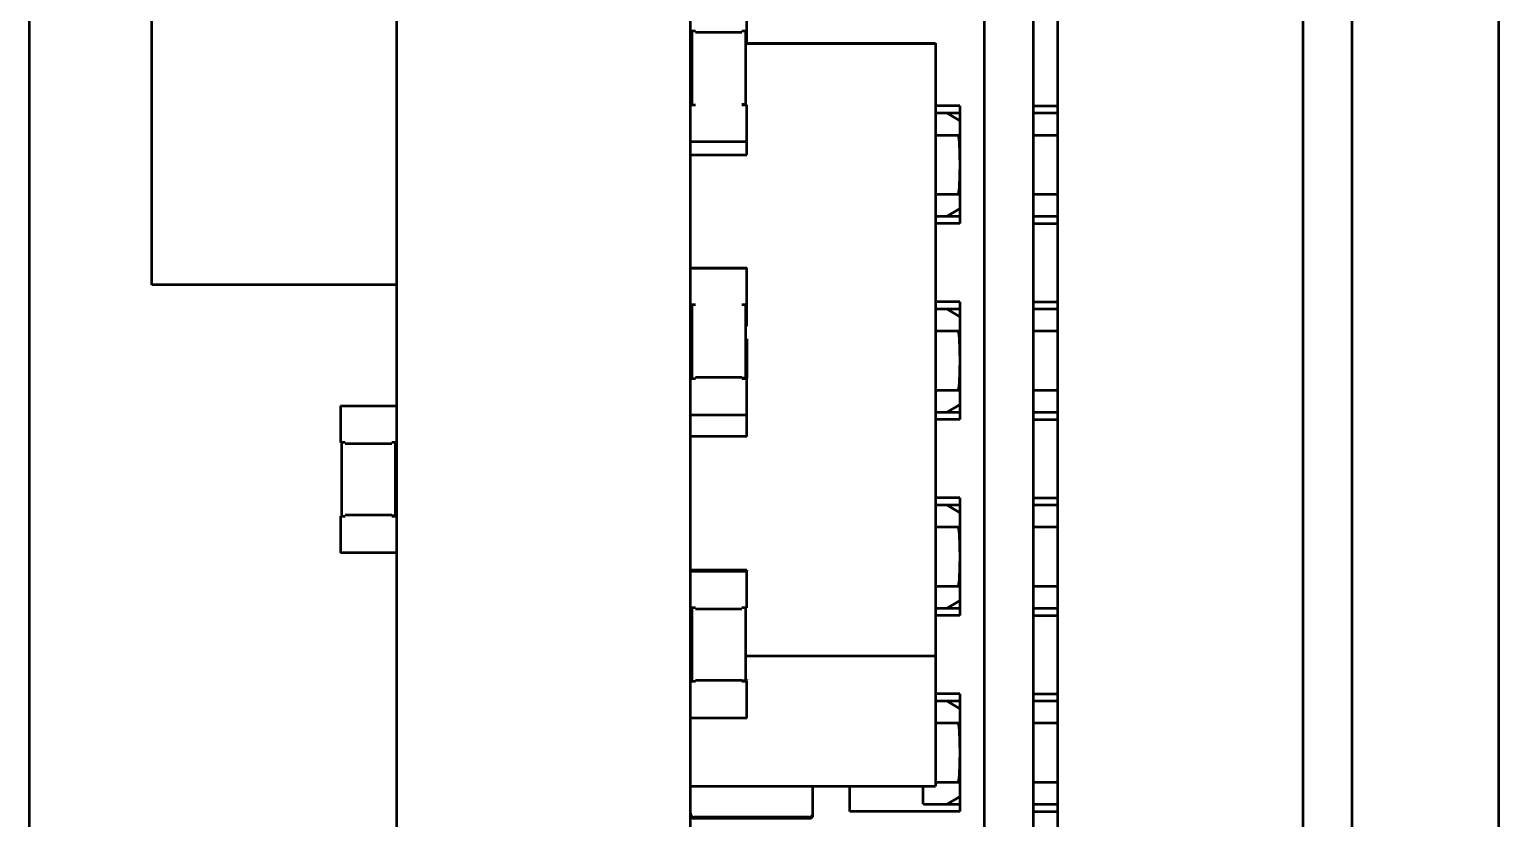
# Model space of a CAD drawing. Header units: millimetres. Extents: x 3100 to 5091, y 868 to 1900.
# Drawn here: x 3344.34 to 3350.34, y 1447.83 to 1451.05 of the extents above; entities that cross this region are included whole.
import ezdxf

# ---------------------------------------------------------------- set-up
doc = ezdxf.new("R2010")
doc.units = ezdxf.units.MM
doc.header["$LTSCALE"] = 1.8
doc.layers.add('외형선(ISO)', color=7, linetype='Continuous', lineweight=50)

msp = doc.modelspace()

# ---------------------------------------------------------------- linework, layer by layer
at = {"layer": '외형선(ISO)'}
for p, q in [((3348.5401, 1418.5546), (3348.5401, 1461.2383)), ((3349.5401, 1460.1094), (3349.5401, 1419.6835)), ((3350.3401, 1457.3965), (3350.3401, 1422.3965)), ((3345.8401, 1420.9401), (3345.8401, 1454.1501)), ((3347.0401, 1422.8311), (3347.0401, 1454.1501)), ((3348.2401, 1435.6965), (3348.2401, 1452.2965)), ((3348.4401, 1435.9965), (3348.4401, 1452.2965)), ((3349.7401, 1451.3465), (3349.7401, 1446.8465)), ((3344.8401, 1450.0069), (3344.8401, 1451.3069)), ((3344.3401, 1437.764), (3344.3401, 1451.2104)), ((3347.2701, 1451.0416), (3347.2701, 1451.1916)), ((3347.0601, 1451.0416), (3347.0401, 1451.0416)), ((3347.0464, 1451.0414), (3347.0464, 1451.0416)), ((3347.0464, 1450.7421), (3347.0464, 1451.0412)), ((3347.2701, 1451.0416), (3347.2501, 1451.0416)), ((3347.2641, 1451.0403), (3347.2641, 1451.0393)), ((3347.2701, 1451.038), (3347.2701, 1451.0416)), ((3347.0501, 1450.9871), (3347.0401, 1450.9871)), ((3347.2501, 1451.0366), (3347.0601, 1451.0366)), ((3347.2701, 1450.9871), (3347.2601, 1450.9871)), ((3347.2641, 1451.0391), (3347.2641, 1450.7441)), ((3347.2701, 1451.0368), (3347.2701, 1451.0378)), ((3347.2701, 1450.9871), (3347.2701, 1451.0366)), ((3347.2701, 1450.9926), (3348.0401, 1450.9926)), ((3347.2701, 1450.9915), (3348.0401, 1450.9915)), ((3348.0401, 1450.9926), (3348.0401, 1450.9915)), ((3348.0401, 1450.9915), (3348.0401, 1448.4915)), ((3347.0401, 1450.7428), (3347.0501, 1450.7428)), ((3347.0401, 1450.7416), (3347.0601, 1450.7416)), ((3347.2701, 1450.7431), (3347.2501, 1450.7431)), ((3347.2501, 1450.7428), (3347.2701, 1450.7428)), ((3347.2701, 1450.7419), (3347.2501, 1450.7419)), ((3347.2501, 1450.7416), (3347.2701, 1450.7416)), ((3347.2641, 1450.7441), (3347.2641, 1450.7431)), ((3347.2641, 1450.743), (3347.2641, 1450.7428)), ((3347.2701, 1450.7478), (3347.2701, 1450.748)), ((3347.2701, 1450.7466), (3347.2701, 1450.7468)), ((3347.2701, 1450.743), (3347.2701, 1450.7431)), ((3347.2701, 1450.7419), (3347.2701, 1450.7428)), ((3347.2701, 1450.7418), (3347.2701, 1450.7419)), ((3347.2701, 1450.5916), (3347.2701, 1450.7416)), ((3348.1401, 1450.7365), (3348.0401, 1450.7365)), ((3348.0886, 1450.7065), (3348.0401, 1450.7065)), ((3348.0886, 1450.7065), (3348.139, 1450.6765)), ((3348.1401, 1450.7065), (3348.0886, 1450.7065)), ((3348.1401, 1450.7365), (3348.1401, 1450.2565)), ((3348.4401, 1450.7365), (3348.5401, 1450.7365)), ((3348.5315, 1450.7065), (3348.4401, 1450.7065)), ((3348.5401, 1450.7065), (3348.5315, 1450.7065)), ((3348.139, 1450.6765), (3348.1401, 1450.6746)), ((3348.139, 1450.6765), (3348.1401, 1450.6765)), ((3347.0401, 1450.5916), (3347.2701, 1450.5916)), ((3347.2701, 1450.5371), (3347.2701, 1450.5916)), ((3348.1331, 1450.6165), (3348.0401, 1450.6165)), ((3348.1401, 1450.6165), (3348.1331, 1450.6165)), ((3348.5401, 1450.6165), (3348.4401, 1450.6165)), ((3347.0401, 1450.5371), (3347.2701, 1450.5371)), ((3348.0401, 1450.3765), (3348.1331, 1450.3765)), ((3348.1331, 1450.3765), (3348.1401, 1450.3765)), ((3348.4401, 1450.3765), (3348.5401, 1450.3765)), ((3348.0401, 1450.2865), (3348.0886, 1450.2865)), ((3348.139, 1450.3165), (3348.0886, 1450.2865)), ((3348.0886, 1450.2865), (3348.1401, 1450.2865)), ((3348.1401, 1450.3183), (3348.139, 1450.3165)), ((3348.139, 1450.3165), (3348.1401, 1450.3165)), ((3348.4401, 1450.2865), (3348.5315, 1450.2865)), ((3348.5315, 1450.2865), (3348.5401, 1450.2865)), ((3348.1401, 1450.2565), (3348.0401, 1450.2565)), ((3348.4401, 1450.2565), (3348.5401, 1450.2565)), ((3347.0401, 1450.0755), (3347.2701, 1450.0755)), ((3347.0401, 1450.0752), (3347.2701, 1450.0752)), ((3347.0401, 1450.0743), (3347.2701, 1450.0743)), ((3347.0401, 1450.074), (3347.2701, 1450.074)), ((3347.2701, 1450.0755), (3347.2701, 1450.0752)), ((3347.2701, 1450.0743), (3347.2701, 1450.0752)), ((3347.2701, 1450.0743), (3347.2701, 1450.074)), ((3347.2701, 1449.924), (3347.2701, 1450.074)), ((3345.8401, 1450.0069), (3344.8401, 1450.0069)), ((3347.0601, 1449.924), (3347.0401, 1449.924)), ((3347.0464, 1449.9238), (3347.0464, 1449.924)), ((3347.0464, 1449.6245), (3347.0464, 1449.9235)), ((3347.2701, 1449.924), (3347.2501, 1449.924)), ((3347.2641, 1449.9227), (3347.2641, 1449.9217)), ((3347.2641, 1449.9215), (3347.2641, 1449.6265)), ((3347.2701, 1449.9204), (3347.2701, 1449.924)), ((3347.2701, 1449.9192), (3347.2701, 1449.9202)), ((3347.2701, 1449.8371), (3347.2701, 1449.919)), ((3348.1401, 1449.9365), (3348.0401, 1449.9365)), ((3348.0886, 1449.9065), (3348.0401, 1449.9065)), ((3348.0886, 1449.9065), (3348.139, 1449.8765)), ((3348.1401, 1449.9065), (3348.0886, 1449.9065)), ((3348.1401, 1449.9365), (3348.1401, 1449.4565)), ((3348.4401, 1449.9365), (3348.5401, 1449.9365)), ((3348.5315, 1449.9065), (3348.4401, 1449.9065)), ((3348.5401, 1449.9065), (3348.5315, 1449.9065)), ((3348.139, 1449.8765), (3348.1401, 1449.8746)), ((3348.139, 1449.8765), (3348.1401, 1449.8765)), ((3347.0501, 1449.8371), (3347.0401, 1449.8371)), ((3347.0501, 1449.7862), (3347.0401, 1449.7862)), ((3347.0501, 1449.7861), (3347.0401, 1449.7861)), ((3347.0401, 1449.7858), (3347.0501, 1449.7858)), ((3347.0401, 1449.7857), (3347.0501, 1449.7857)), ((3347.2701, 1449.8371), (3347.2601, 1449.8371)), ((3347.2701, 1449.7862), (3347.2601, 1449.7862)), ((3347.2701, 1449.7861), (3347.2601, 1449.7861)), ((3347.2601, 1449.7858), (3347.2701, 1449.7858)), ((3347.2601, 1449.7857), (3347.2701, 1449.7857)), ((3347.2701, 1449.7861), (3347.2701, 1449.7862)), ((3347.2701, 1449.7861), (3347.2701, 1449.7858)), ((3347.2701, 1449.7857), (3347.2701, 1449.7858)), ((3347.2701, 1449.7857), (3347.2701, 1449.6304)), ((3348.1331, 1449.8165), (3348.0401, 1449.8165)), ((3348.1401, 1449.8165), (3348.1331, 1449.8165)), ((3348.5401, 1449.8165), (3348.4401, 1449.8165)), ((3347.0401, 1449.6252), (3347.0501, 1449.6252)), ((3347.0401, 1449.624), (3347.0601, 1449.624)), ((3347.0601, 1449.629), (3347.2501, 1449.629)), ((3347.2701, 1449.6255), (3347.2501, 1449.6255)), ((3347.2501, 1449.6252), (3347.2701, 1449.6252)), ((3347.2701, 1449.6243), (3347.2501, 1449.6243)), ((3347.2501, 1449.624), (3347.2701, 1449.624)), ((3347.2701, 1449.6304), (3347.2701, 1449.6302)), ((3347.2701, 1449.6302), (3347.2701, 1449.6292)), ((3347.2701, 1449.6292), (3347.2701, 1449.629)), ((3347.2701, 1449.629), (3347.2701, 1449.6255)), ((3347.2701, 1449.6255), (3347.2701, 1449.6254)), ((3347.2701, 1449.6243), (3347.2701, 1449.6252)), ((3347.2701, 1449.6243), (3347.2701, 1449.6242)), ((3347.2701, 1449.474), (3347.2701, 1449.624)), ((3348.0401, 1449.5765), (3348.1331, 1449.5765)), ((3348.1331, 1449.5765), (3348.1401, 1449.5765)), ((3348.4401, 1449.5765), (3348.5401, 1449.5765)), ((3345.6101, 1449.5128), (3345.6101, 1449.5125)), ((3345.6101, 1449.5128), (3345.8401, 1449.5128)), ((3345.6101, 1449.5125), (3345.8401, 1449.5125)), ((3345.6101, 1449.5125), (3345.6101, 1449.3625)), ((3348.0401, 1449.4865), (3348.0886, 1449.4865)), ((3348.139, 1449.5165), (3348.0886, 1449.4865)), ((3348.0886, 1449.4865), (3348.1401, 1449.4865)), ((3348.1401, 1449.5183), (3348.139, 1449.5165)), ((3348.139, 1449.5165), (3348.1401, 1449.5165)), ((3348.4401, 1449.4865), (3348.5315, 1449.4865)), ((3348.5315, 1449.4865), (3348.5401, 1449.4865)), ((3347.2701, 1449.474), (3347.0401, 1449.474)), ((3347.2701, 1449.3871), (3347.2701, 1449.474)), ((3348.1401, 1449.4565), (3348.0401, 1449.4565)), ((3348.4401, 1449.4565), (3348.5401, 1449.4565)), ((3345.6301, 1449.3625), (3345.6101, 1449.3625)), ((3345.6164, 1449.063), (3345.6161, 1449.36)), ((3345.8401, 1449.3625), (3345.8201, 1449.3625)), ((3345.8341, 1449.36), (3345.8341, 1449.065)), ((3347.2701, 1449.3871), (3347.0401, 1449.3871)), ((3345.8201, 1449.3575), (3345.6301, 1449.3575)), ((3348.1401, 1449.1365), (3348.0401, 1449.1365)), ((3348.1401, 1449.1365), (3348.1401, 1448.6565)), ((3348.4401, 1449.1365), (3348.5401, 1449.1365)), ((3345.6101, 1449.0628), (3345.6101, 1449.0627)), ((3345.6101, 1449.0625), (3345.6101, 1448.9125)), ((3345.6101, 1449.0625), (3345.6301, 1449.0625)), ((3345.6301, 1449.0675), (3345.8201, 1449.0675)), ((3345.8401, 1449.0628), (3345.8201, 1449.0628)), ((3345.8201, 1449.0625), (3345.8401, 1449.0625)), ((3348.0886, 1449.1065), (3348.0401, 1449.1065)), ((3348.0886, 1449.1065), (3348.139, 1449.0765)), ((3348.1401, 1449.1065), (3348.0886, 1449.1065)), ((3348.139, 1449.0765), (3348.1401, 1449.0746)), ((3348.139, 1449.0765), (3348.1401, 1449.0765)), ((3348.5315, 1449.1065), (3348.4401, 1449.1065)), ((3348.5401, 1449.1065), (3348.5315, 1449.1065)), ((3348.1331, 1449.0165), (3348.0401, 1449.0165)), ((3348.1401, 1449.0165), (3348.1331, 1449.0165)), ((3348.5401, 1449.0165), (3348.4401, 1449.0165)), ((3345.8401, 1448.9125), (3345.6101, 1448.9125)), ((3347.2701, 1448.8414), (3347.0401, 1448.8414)), ((3347.2701, 1448.8411), (3347.0401, 1448.8411)), ((3347.0401, 1448.8408), (3347.2701, 1448.8408)), ((3347.0401, 1448.8406), (3347.2701, 1448.8406)), ((3347.0401, 1448.8403), (3347.2701, 1448.8403)), ((3347.0401, 1448.84), (3347.2701, 1448.84)), ((3347.0401, 1448.8397), (3347.2701, 1448.8397)), ((3347.0401, 1448.8395), (3347.2701, 1448.8395)), ((3347.0401, 1448.8391), (3347.2701, 1448.8391)), ((3347.0401, 1448.8389), (3347.2701, 1448.8389)), ((3347.0401, 1448.8385), (3347.2701, 1448.8385)), ((3347.0401, 1448.8383), (3347.2701, 1448.8383)), ((3347.0401, 1448.8379), (3347.2701, 1448.8379)), ((3347.0401, 1448.8377), (3347.2701, 1448.8377)), ((3347.2701, 1448.8411), (3347.2701, 1448.8414)), ((3347.2701, 1448.8408), (3347.2701, 1448.8411)), ((3347.2701, 1448.8408), (3347.2701, 1448.8406)), ((3347.2701, 1448.8403), (3347.2701, 1448.8406)), ((3347.2701, 1448.8403), (3347.2701, 1448.84)), ((3347.2701, 1448.8397), (3347.2701, 1448.84)), ((3347.2701, 1448.8397), (3347.2701, 1448.8395)), ((3347.2701, 1448.8391), (3347.2701, 1448.8395)), ((3347.2701, 1448.8391), (3347.2701, 1448.8389)), ((3347.2701, 1448.8385), (3347.2701, 1448.8389)), ((3347.2701, 1448.8385), (3347.2701, 1448.8383)), ((3347.2701, 1448.8379), (3347.2701, 1448.8383)), ((3347.2701, 1448.8379), (3347.2701, 1448.8377)), ((3347.2701, 1448.6877), (3347.2701, 1448.8377)), ((3348.0401, 1448.7765), (3348.1331, 1448.7765)), ((3348.1331, 1448.7765), (3348.1401, 1448.7765)), ((3348.4401, 1448.7765), (3348.5401, 1448.7765)), ((3348.139, 1448.7165), (3348.0886, 1448.6865)), ((3348.1401, 1448.7183), (3348.139, 1448.7165)), ((3348.139, 1448.7165), (3348.1401, 1448.7165)), ((3347.0601, 1448.6877), (3347.0401, 1448.6877)), ((3347.0464, 1448.6875), (3347.0464, 1448.6877)), ((3347.0464, 1448.3882), (3347.0464, 1448.6872)), ((3347.2501, 1448.6827), (3347.0601, 1448.6827)), ((3347.2701, 1448.6877), (3347.2501, 1448.6877)), ((3347.2641, 1448.6875), (3347.2641, 1448.6872)), ((3347.2641, 1448.687), (3347.2641, 1448.6866)), ((3347.2641, 1448.6864), (3347.2641, 1448.686)), ((3347.2641, 1448.6858), (3347.2641, 1448.6854)), ((3347.2641, 1448.6852), (3347.2641, 1448.3902)), ((3348.0401, 1448.6865), (3348.0886, 1448.6865)), ((3348.1401, 1448.6565), (3348.0401, 1448.6565)), ((3348.0886, 1448.6865), (3348.1401, 1448.6865)), ((3348.4401, 1448.6865), (3348.5315, 1448.6865)), ((3348.4401, 1448.6565), (3348.5401, 1448.6565)), ((3348.5315, 1448.6865), (3348.5401, 1448.6865)), ((3347.0401, 1448.4915), (3347.0501, 1448.4915)), ((3347.2601, 1448.4915), (3348.0401, 1448.4915)), ((3348.0401, 1448.4915), (3348.0401, 1447.9596)), ((3347.0401, 1448.3911), (3347.0501, 1448.3911)), ((3347.0401, 1448.3906), (3347.0501, 1448.3906)), ((3347.0401, 1448.39), (3347.0501, 1448.39)), ((3347.0401, 1448.3895), (3347.0501, 1448.3895)), ((3347.0401, 1448.3889), (3347.0501, 1448.3889)), ((3347.0401, 1448.3883), (3347.0501, 1448.3883)), ((3347.0401, 1448.3877), (3347.0601, 1448.3877)), ((3347.0601, 1448.3927), (3347.2501, 1448.3927)), ((3347.2501, 1448.39), (3347.2701, 1448.39)), ((3347.2701, 1448.3897), (3347.2501, 1448.3897)), ((3347.2501, 1448.3895), (3347.2701, 1448.3895)), ((3347.2701, 1448.3891), (3347.2501, 1448.3891)), ((3347.2501, 1448.3889), (3347.2701, 1448.3889)), ((3347.2701, 1448.3885), (3347.2501, 1448.3885)), ((3347.2501, 1448.3883), (3347.2701, 1448.3883)), ((3347.2701, 1448.3879), (3347.2501, 1448.3879)), ((3347.2501, 1448.3877), (3347.2701, 1448.3877)), ((3347.2701, 1448.3914), (3347.2601, 1448.3914)), ((3347.2601, 1448.3911), (3347.2701, 1448.3911)), ((3347.2701, 1448.3908), (3347.2601, 1448.3908)), ((3347.2601, 1448.3906), (3347.2701, 1448.3906)), ((3347.2701, 1448.3903), (3347.2601, 1448.3903)), ((3347.2701, 1448.3961), (3347.2701, 1448.3964)), ((3347.2701, 1448.3958), (3347.2701, 1448.3956)), ((3347.2701, 1448.3953), (3347.2701, 1448.395)), ((3347.2701, 1448.3947), (3347.2701, 1448.3945)), ((3347.2701, 1448.3941), (3347.2701, 1448.3939)), ((3347.2701, 1448.3935), (3347.2701, 1448.3933)), ((3347.2701, 1448.3929), (3347.2701, 1448.3927)), ((3347.2701, 1448.3914), (3347.2701, 1448.3914)), ((3347.2701, 1448.3908), (3347.2701, 1448.3911)), ((3347.2701, 1448.3903), (3347.2701, 1448.3906)), ((3347.2701, 1448.3897), (3347.2701, 1448.39)), ((3347.2701, 1448.3891), (3347.2701, 1448.3895)), ((3347.2701, 1448.3885), (3347.2701, 1448.3889)), ((3347.2701, 1448.3885), (3347.2701, 1448.3885)), ((3347.2701, 1448.3879), (3347.2701, 1448.3883)), ((3347.2701, 1448.3879), (3347.2701, 1448.3879)), ((3347.2701, 1448.2377), (3347.2701, 1448.3877)), ((3348.1401, 1448.3365), (3348.0401, 1448.3365)), ((3348.0886, 1448.3065), (3348.0401, 1448.3065)), ((3348.0886, 1448.3065), (3348.139, 1448.2765)), ((3348.1401, 1448.3065), (3348.0886, 1448.3065)), ((3348.1401, 1448.3365), (3348.1401, 1447.8565)), ((3348.4401, 1448.3365), (3348.5401, 1448.3365)), ((3348.5315, 1448.3065), (3348.4401, 1448.3065)), ((3348.5401, 1448.3065), (3348.5315, 1448.3065)), ((3347.2701, 1448.2377), (3347.0401, 1448.2377)), ((3348.139, 1448.2765), (3348.1401, 1448.2746)), ((3348.139, 1448.2765), (3348.1401, 1448.2765)), ((3348.1331, 1448.2165), (3348.0401, 1448.2165)), ((3348.1401, 1448.2165), (3348.1331, 1448.2165)), ((3348.5401, 1448.2165), (3348.4401, 1448.2165)), ((3347.0401, 1447.9596), (3348.0401, 1447.9596)), ((3347.5401, 1447.8487), (3347.5401, 1447.9596)), ((3347.6901, 1447.8565), (3347.6901, 1447.9596)), ((3347.9901, 1447.8865), (3347.9901, 1447.9596)), ((3348.0401, 1447.9765), (3348.1331, 1447.9765)), ((3348.1331, 1447.9765), (3348.1401, 1447.9765)), ((3348.4401, 1447.9765), (3348.5401, 1447.9765)), ((3347.9931, 1447.8865), (3347.9901, 1447.8865)), ((3347.9931, 1447.8865), (3348.0886, 1447.8865)), ((3348.139, 1447.9165), (3348.0886, 1447.8865)), ((3348.0886, 1447.8865), (3348.1401, 1447.8865)), ((3348.1401, 1447.9183), (3348.139, 1447.9165)), ((3348.139, 1447.9165), (3348.1401, 1447.9165)), ((3348.4401, 1447.8865), (3348.5315, 1447.8865)), ((3348.5315, 1447.8865), (3348.5401, 1447.8865)), ((3347.5251, 1447.8337), (3347.0551, 1447.8337)), ((3347.5251, 1447.8272), (3347.0551, 1447.8272)), ((3347.5401, 1447.8422), (3347.5401, 1447.8487)), ((3348.1401, 1447.8565), (3347.6901, 1447.8565)), ((3348.4401, 1447.8565), (3348.5401, 1447.8565))]:
    msp.add_line(p, q, dxfattribs=at)
for centre, start, end in [((3347.0551, 1447.8487), 180, 270), ((3347.0551, 1447.8422), 180, 270), ((3347.5251, 1447.8487), 270, 0), ((3347.5251, 1447.8422), 270, 0)]:
    msp.add_arc(centre, 0.015, start, end, dxfattribs=at)
for centre, major_axis, ratio, start_param, end_param in [((3347.0601, 1450.7416), (-0.01, 0), 0.000845, 6.283185, 7.853982), ((3347.2501, 1450.7416), (0.01, 0), 0.000845, 4.712389, 6.283185), ((3348.1331, 1450.5165), (0, 0.1), 0.069756, 4.712389, 6.283185), ((3348.1331, 1450.4765), (0, -0.1), 0.069756, 0, 1.570796), ((3348.1331, 1449.7165), (0, 0.1), 0.069756, 4.712389, 6.283185), ((3348.1331, 1449.6765), (0, -0.1), 0.069756, 0, 1.570796), ((3347.0601, 1449.624), (-0.01, 0), 0.000845, 6.283185, 7.853982), ((3347.2501, 1449.624), (0.01, 0), 0.000845, 4.712389, 6.283185), ((3345.6301, 1449.0625), (-0.01, 0), 0.000845, 6.283185, 7.853982), ((3345.8201, 1449.0625), (0.01, 0), 0.000845, 4.712389, 6.283185), ((3348.1331, 1448.9165), (0, 0.1), 0.069756, 4.712389, 6.283185), ((3348.1331, 1448.8765), (0, -0.1), 0.069756, 0, 1.570796), ((3347.0601, 1448.3877), (-0.01, 0), 0.000845, 6.283185, 7.853982), ((3347.2501, 1448.3877), (0.01, 0), 0.000845, 4.712389, 6.283185), ((3348.1331, 1448.1165), (0, 0.1), 0.069756, 4.712389, 6.283185), ((3348.1331, 1448.0765), (0, -0.1), 0.069756, 0, 1.570796)]:
    msp.add_ellipse(centre, major_axis=major_axis, ratio=ratio, start_param=start_param, end_param=end_param, dxfattribs=at)

doc.saveas('drawing.dxf')
